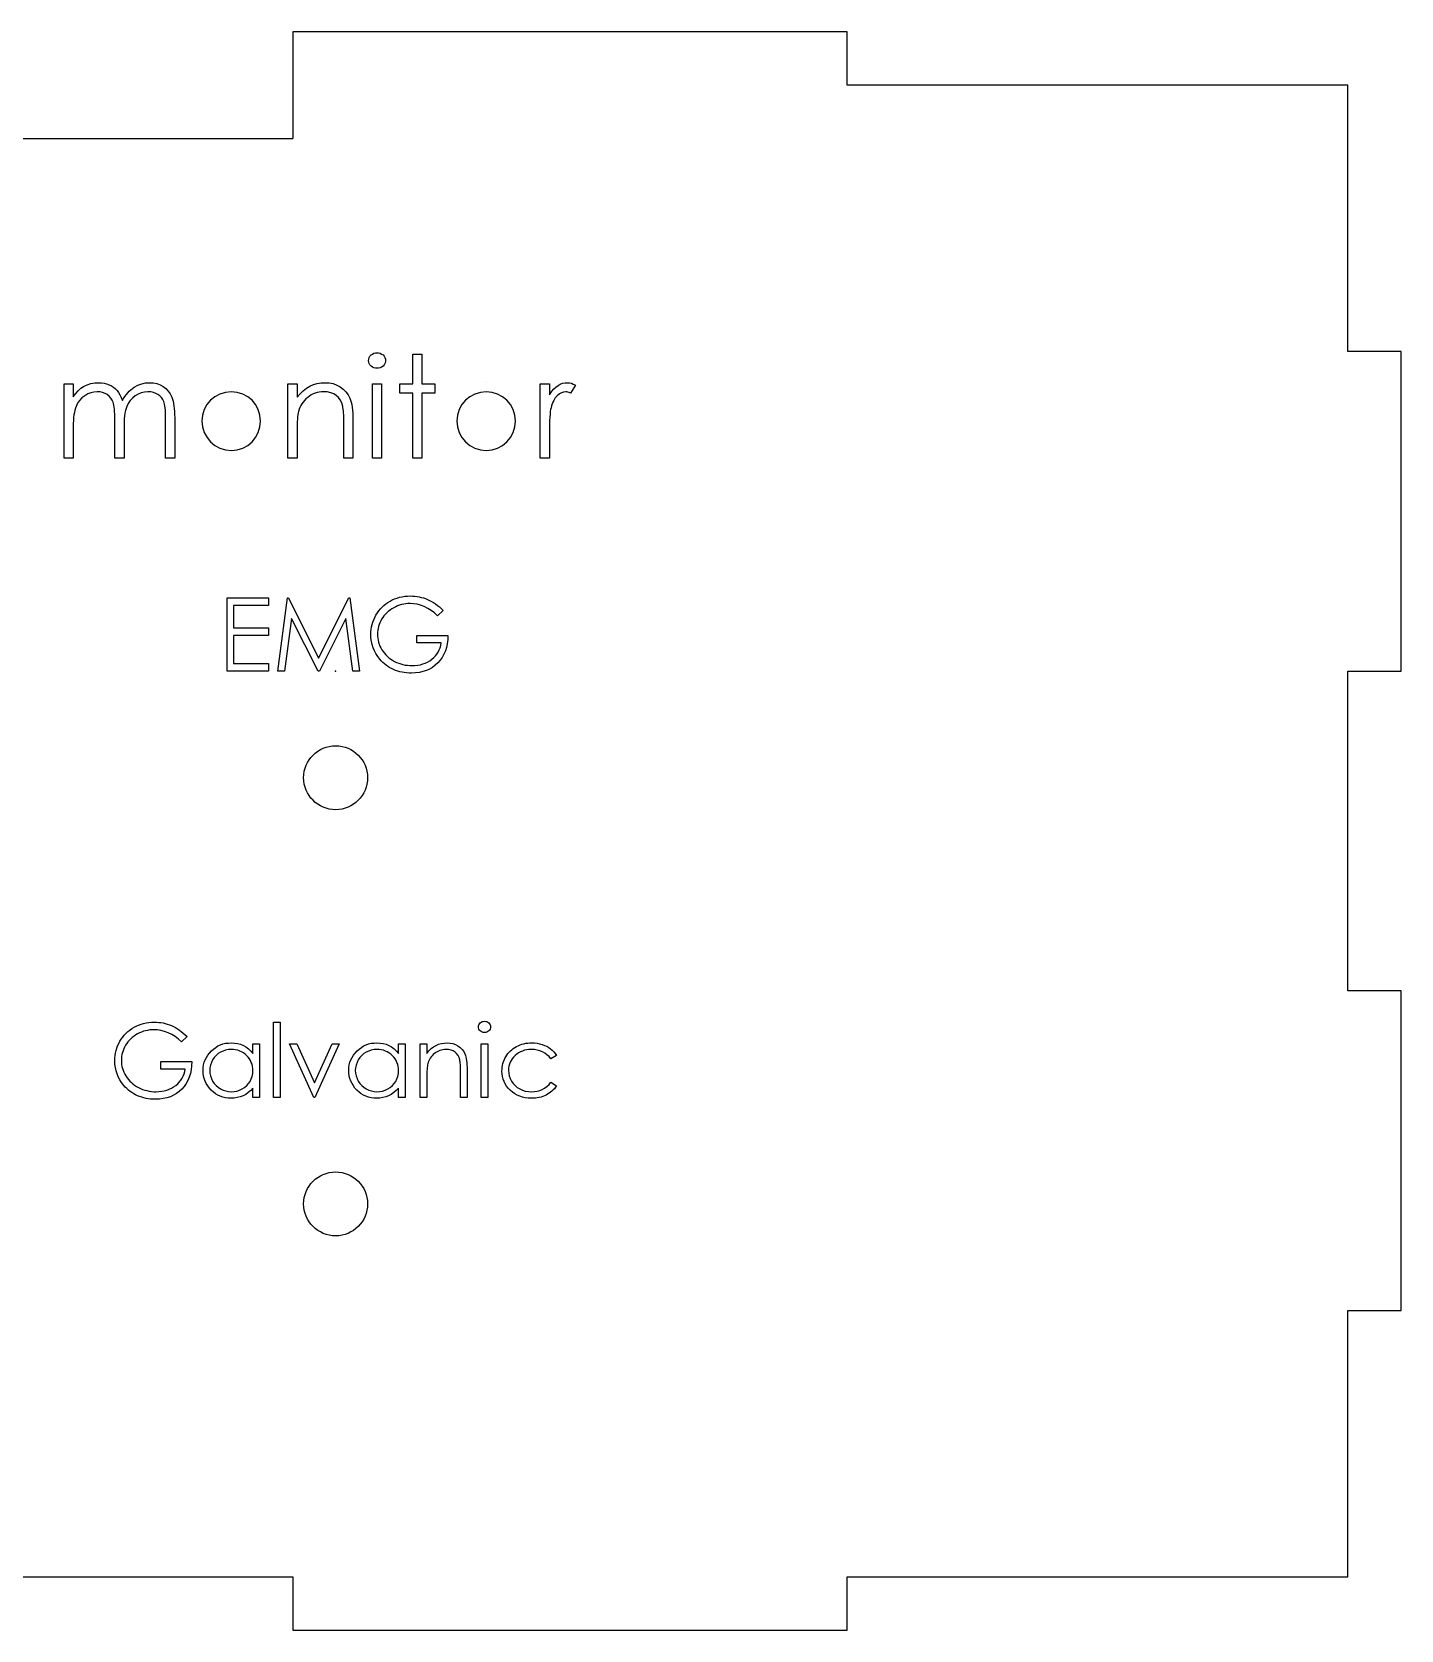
# Model space of a CAD drawing. Header units: millimetres. Extents: x 0 to 260, y 0 to 150.
# Drawn here: x 131.5 to 260, y 0 to 150 of the extents above; entities that cross this region are included whole.
import ezdxf

# ---------------------------------------------------------------- set-up
doc = ezdxf.new("R2010")
doc.units = ezdxf.units.MM
doc.header["$PDSIZE"] = -1

msp = doc.modelspace()

# ---------------------------------------------------------------- linework, layer by layer
at = {"color": 7, "linetype": 'Continuous', "lineweight": 25}
for p, q in [((156, 150), (156, 140)), ((208, 150), (156, 150)), ((208, 145), (208, 150)), ((255, 145), (208, 145)), ((255, 120), (255, 145)), ((104, 140), (156, 140)), ((260, 120), (255, 120)), ((260, 90), (260, 120)), ((255, 90), (260, 90)), ((255, 60), (255, 90)), ((260, 60), (255, 60)), ((260, 30), (260, 60)), ((255, 30), (260, 30)), ((255, 5), (255, 30)), ((104, 5), (156, 5)), ((156, 5), (156, 0)), ((208, 5), (255, 5)), ((208, 0), (208, 5)), ((156, 0), (208, 0))]:
    msp.add_line(p, q, dxfattribs=at)
at = {"color": 7, "linetype": 'Continuous'}
for p, q in [((150.21, 117.08), (150.21, 117.08)), ((174.15, 117.08), (174.15, 117.08))]:
    msp.add_line(p, q, dxfattribs=at)
at = {"color": 7, "linetype": 'Continuous', "flags": 128}
for points in [[(163.88, 119.89), (164.04, 119.88), (164.19, 119.84), (164.32, 119.77), (164.45, 119.68), (164.55, 119.56), (164.62, 119.44), (164.67, 119.3), (164.68, 119.15), (164.68, 119.15), (164.67, 119.01), (164.62, 118.88), (164.55, 118.75), (164.45, 118.64), (164.32, 118.55), (164.19, 118.48), (164.04, 118.44), (163.88, 118.43), (163.88, 118.43), (163.73, 118.44), (163.58, 118.48), (163.45, 118.55), (163.33, 118.64), (163.22, 118.75), (163.15, 118.88), (163.11, 119.01), (163.09, 119.15), (163.09, 119.15), (163.11, 119.3), (163.15, 119.44), (163.22, 119.56), (163.33, 119.68), (163.45, 119.77), (163.58, 119.84), (163.73, 119.88), (163.88, 119.89)], [(167.25, 119.77), (168.1, 119.77), (168.1, 119.77), (168.1, 116.96), (168.1, 116.96), (169.32, 116.96), (169.32, 116.96), (169.32, 116.11), (169.32, 116.11), (168.1, 116.11), (168.1, 116.11), (168.1, 110), (168.1, 110), (167.25, 110), (167.25, 110), (167.25, 116.11), (167.25, 116.11), (166.02, 116.11), (166.02, 116.11), (166.02, 116.96), (166.02, 116.96), (167.25, 116.96), (167.25, 116.96), (167.25, 119.77)], [(134.52, 116.96), (135.37, 116.96), (135.37, 116.96), (135.37, 115.75), (135.37, 115.75), (135.61, 116.06), (135.85, 116.33), (136.09, 116.55), (136.34, 116.73), (136.34, 116.73), (136.68, 116.88), (137.04, 116.99), (137.4, 117.06), (137.77, 117.08), (137.77, 117.08), (138.03, 117.07), (138.27, 117.03), (138.51, 116.97), (138.74, 116.88), (138.96, 116.77), (139.15, 116.65), (139.33, 116.51), (139.49, 116.35), (139.63, 116.17), (139.76, 115.95), (139.88, 115.69), (139.99, 115.4), (139.99, 115.4), (140.1, 115.6), (140.23, 115.79), (140.36, 115.96), (140.49, 116.13), (140.63, 116.28), (140.78, 116.41), (140.94, 116.54), (141.1, 116.65), (141.44, 116.84), (141.8, 116.98), (142.16, 117.06), (142.54, 117.08), (142.54, 117.08), (142.89, 117.06), (143.22, 116.99), (143.53, 116.88), (143.81, 116.72), (144.07, 116.52), (144.29, 116.29), (144.48, 116.02), (144.63, 115.71), (144.69, 115.54), (144.75, 115.35), (144.79, 115.13), (144.83, 114.9), (144.86, 114.65), (144.88, 114.38), (144.89, 114.08), (144.9, 113.77), (144.9, 113.77), (144.9, 110), (144.9, 110), (144.04, 110), (144.04, 110), (144.04, 113.77), (144.04, 113.77), (144.04, 114.04), (144.03, 114.29), (144.02, 114.51), (144, 114.71), (143.98, 114.89), (143.95, 115.05), (143.92, 115.19), (143.88, 115.3), (143.79, 115.5), (143.66, 115.68), (143.51, 115.84), (143.33, 115.97), (143.12, 116.08), (142.9, 116.16), (142.66, 116.21), (142.39, 116.23), (142.39, 116.23), (142.07, 116.2), (141.76, 116.13), (141.47, 116.01), (141.19, 115.85), (140.93, 115.64), (140.71, 115.4), (140.53, 115.13), (140.39, 114.83), (140.33, 114.66), (140.28, 114.46), (140.23, 114.23), (140.2, 113.98), (140.17, 113.7), (140.15, 113.4), (140.14, 113.07), (140.14, 112.71), (140.14, 112.71), (140.14, 110), (140.14, 110), (139.28, 110), (139.28, 110), (139.28, 113.54), (139.28, 113.54), (139.28, 113.84), (139.27, 114.12), (139.26, 114.37), (139.24, 114.59), (139.22, 114.79), (139.19, 114.96), (139.16, 115.12), (139.12, 115.24), (139.03, 115.45), (138.9, 115.64), (138.75, 115.81), (138.57, 115.96), (138.36, 116.08), (138.13, 116.16), (137.89, 116.21), (137.62, 116.23), (137.62, 116.23), (137.32, 116.2), (137.02, 116.13), (136.73, 116.02), (136.45, 115.86), (136.19, 115.65), (135.97, 115.42), (135.79, 115.15), (135.64, 114.85), (135.58, 114.69), (135.52, 114.5), (135.48, 114.29), (135.44, 114.06), (135.41, 113.81), (135.39, 113.54), (135.38, 113.24), (135.37, 112.93), (135.37, 112.93), (135.37, 110), (135.37, 110), (134.52, 110), (134.52, 110), (134.52, 116.96)], [(155.52, 116.96), (156.38, 116.96), (156.38, 116.96), (156.38, 115.71), (156.38, 115.71), (156.66, 116.04), (156.95, 116.33), (157.26, 116.57), (157.58, 116.75), (157.92, 116.9), (158.28, 117), (158.64, 117.06), (159.03, 117.08), (159.03, 117.08), (159.41, 117.06), (159.77, 116.99), (160.11, 116.86), (160.43, 116.69), (160.72, 116.48), (160.96, 116.23), (161.17, 115.95), (161.34, 115.63), (161.4, 115.45), (161.46, 115.25), (161.51, 115.03), (161.56, 114.78), (161.59, 114.51), (161.61, 114.21), (161.62, 113.89), (161.63, 113.55), (161.63, 113.55), (161.63, 110), (161.63, 110), (160.77, 110), (160.77, 110), (160.77, 113.27), (160.77, 113.27), (160.77, 113.56), (160.77, 113.82), (160.76, 114.05), (160.75, 114.26), (160.73, 114.45), (160.72, 114.61), (160.69, 114.75), (160.67, 114.86), (160.67, 114.86), (160.57, 115.18), (160.44, 115.46), (160.27, 115.69), (160.06, 115.88), (159.82, 116.04), (159.54, 116.14), (159.22, 116.21), (158.88, 116.23), (158.88, 116.23), (158.67, 116.22), (158.47, 116.2), (158.27, 116.15), (158.08, 116.1), (157.9, 116.02), (157.72, 115.93), (157.55, 115.82), (157.38, 115.7), (157.22, 115.56), (157.08, 115.42), (156.95, 115.26), (156.83, 115.1), (156.73, 114.94), (156.64, 114.76), (156.57, 114.58), (156.51, 114.38), (156.51, 114.38), (156.48, 114.24), (156.45, 114.08), (156.43, 113.88), (156.41, 113.66), (156.4, 113.42), (156.38, 113.14), (156.38, 112.84), (156.38, 112.52), (156.38, 112.52), (156.38, 110), (156.38, 110), (155.52, 110), (155.52, 110), (155.52, 116.96)], [(179.21, 116.96), (180.07, 116.96), (180.07, 116.96), (180.07, 115.94), (180.07, 115.94), (180.26, 116.22), (180.46, 116.46), (180.67, 116.66), (180.88, 116.81), (181.09, 116.93), (181.31, 117.02), (181.54, 117.07), (181.77, 117.08), (181.77, 117.08), (181.94, 117.07), (182.13, 117.02), (182.31, 116.95), (182.51, 116.84), (182.51, 116.84), (182.04, 116.1), (182.04, 116.1), (181.92, 116.16), (181.8, 116.2), (181.7, 116.22), (181.6, 116.23), (181.6, 116.23), (181.4, 116.2), (181.2, 116.14), (181, 116.02), (180.81, 115.86), (180.71, 115.76), (180.62, 115.65), (180.54, 115.53), (180.47, 115.4), (180.4, 115.25), (180.33, 115.09), (180.27, 114.91), (180.22, 114.73), (180.22, 114.73), (180.18, 114.56), (180.15, 114.36), (180.13, 114.12), (180.11, 113.84), (180.09, 113.52), (180.08, 113.16), (180.07, 112.77), (180.07, 112.34), (180.07, 112.34), (180.07, 110), (180.07, 110), (179.21, 110), (179.21, 110), (179.21, 116.96)], [(163.46, 116.96), (164.31, 116.96), (164.31, 116.96), (164.31, 110), (164.31, 110), (163.46, 110), (163.46, 110), (163.46, 116.96)], [(149.81, 96.88), (153.69, 96.88), (153.69, 96.88), (153.69, 96.17), (153.69, 96.17), (150.43, 96.17), (150.43, 96.17), (150.43, 94.06), (150.43, 94.06), (153.69, 94.06), (153.69, 94.06), (153.69, 93.35), (153.69, 93.35), (150.43, 93.35), (150.43, 93.35), (150.43, 90.71), (150.43, 90.71), (153.69, 90.71), (153.69, 90.71), (153.69, 90), (153.69, 90), (149.81, 90), (149.81, 90), (149.81, 96.88)], [(154.58, 90), (155.48, 96.88), (155.48, 96.88), (155.57, 96.88), (155.57, 96.88), (158.41, 91.23), (158.41, 91.23), (161.25, 96.88), (161.25, 96.88), (161.34, 96.88), (161.34, 96.88), (162.25, 90), (162.25, 90), (161.63, 90), (161.63, 90), (160.97, 94.95), (160.97, 94.95), (158.49, 90), (158.49, 90), (158.35, 90), (158.35, 90), (155.85, 94.96), (155.85, 94.96), (155.2, 90), (155.2, 90), (154.58, 90)], [(170.1, 95.71), (169.57, 95.2), (169.57, 95.2), (169.28, 95.47), (168.97, 95.7), (168.65, 95.9), (168.32, 96.06), (167.98, 96.19), (167.64, 96.28), (167.31, 96.33), (166.99, 96.35), (166.99, 96.35), (166.79, 96.34), (166.59, 96.33), (166.39, 96.29), (166.2, 96.25), (166.01, 96.2), (165.82, 96.13), (165.64, 96.05), (165.45, 95.96), (165.28, 95.86), (165.11, 95.74), (164.95, 95.62), (164.81, 95.49), (164.67, 95.36), (164.54, 95.21), (164.43, 95.05), (164.32, 94.89), (164.23, 94.72), (164.15, 94.55), (164.08, 94.38), (164.03, 94.2), (163.98, 94.02), (163.95, 93.84), (163.93, 93.66), (163.92, 93.47), (163.92, 93.47), (163.93, 93.28), (163.95, 93.09), (163.99, 92.9), (164.03, 92.72), (164.09, 92.54), (164.16, 92.36), (164.25, 92.18), (164.35, 92.01), (164.46, 91.84), (164.59, 91.68), (164.72, 91.53), (164.86, 91.39), (165.01, 91.26), (165.18, 91.14), (165.35, 91.03), (165.53, 90.92), (165.72, 90.83), (165.92, 90.75), (166.12, 90.68), (166.32, 90.63), (166.53, 90.58), (166.75, 90.55), (166.96, 90.53), (167.19, 90.53), (167.19, 90.53), (167.45, 90.54), (167.71, 90.57), (167.96, 90.61), (168.19, 90.68), (168.42, 90.76), (168.63, 90.86), (168.83, 90.98), (169.03, 91.12), (169.21, 91.27), (169.37, 91.43), (169.51, 91.61), (169.63, 91.79), (169.73, 91.99), (169.81, 92.2), (169.88, 92.42), (169.92, 92.65), (169.92, 92.65), (167.63, 92.65), (167.63, 92.65), (167.63, 93.35), (167.63, 93.35), (170.54, 93.35), (170.54, 93.35), (170.52, 92.96), (170.48, 92.58), (170.4, 92.23), (170.3, 91.9), (170.17, 91.59), (170.01, 91.3), (169.82, 91.03), (169.6, 90.78), (169.36, 90.55), (169.1, 90.36), (168.82, 90.2), (168.52, 90.06), (168.2, 89.96), (167.87, 89.88), (167.51, 89.84), (167.13, 89.82), (167.13, 89.82), (166.9, 89.83), (166.67, 89.84), (166.45, 89.87), (166.24, 89.9), (166.03, 89.95), (165.83, 90.01), (165.63, 90.07), (165.44, 90.15), (165.26, 90.24), (165.08, 90.33), (164.91, 90.44), (164.75, 90.56), (164.59, 90.68), (164.44, 90.82), (164.29, 90.97), (164.15, 91.12), (164.15, 91.12), (163.95, 91.38), (163.78, 91.65), (163.64, 91.92), (163.52, 92.2), (163.43, 92.5), (163.36, 92.8), (163.32, 93.12), (163.31, 93.44), (163.31, 93.44), (163.31, 93.68), (163.34, 93.92), (163.37, 94.16), (163.43, 94.39), (163.49, 94.61), (163.58, 94.83), (163.68, 95.05), (163.79, 95.26), (163.92, 95.47), (164.05, 95.66), (164.2, 95.84), (164.36, 96.01), (164.53, 96.17), (164.71, 96.32), (164.91, 96.46), (165.11, 96.58), (165.32, 96.69), (165.54, 96.79), (165.77, 96.87), (166, 96.94), (166.24, 96.99), (166.49, 97.03), (166.75, 97.05), (167.01, 97.06), (167.01, 97.06), (167.22, 97.05), (167.43, 97.03), (167.64, 97.01), (167.84, 96.98), (168.04, 96.93), (168.24, 96.88), (168.43, 96.81), (168.62, 96.73), (168.81, 96.65), (169, 96.55), (169.18, 96.44), (169.37, 96.32), (169.55, 96.18), (169.74, 96.03), (169.92, 95.88), (170.1, 95.71)], [(146.07, 55.71), (145.54, 55.2), (145.54, 55.2), (145.24, 55.47), (144.94, 55.7), (144.62, 55.9), (144.28, 56.06), (143.94, 56.19), (143.61, 56.28), (143.28, 56.33), (142.95, 56.35), (142.95, 56.35), (142.75, 56.34), (142.56, 56.33), (142.36, 56.29), (142.17, 56.25), (141.98, 56.2), (141.79, 56.13), (141.6, 56.05), (141.42, 55.96), (141.24, 55.86), (141.08, 55.74), (140.92, 55.62), (140.77, 55.49), (140.64, 55.36), (140.51, 55.21), (140.4, 55.05), (140.29, 54.89), (140.2, 54.72), (140.12, 54.55), (140.05, 54.38), (139.99, 54.2), (139.95, 54.02), (139.92, 53.84), (139.9, 53.66), (139.89, 53.47), (139.89, 53.47), (139.9, 53.28), (139.92, 53.09), (139.95, 52.9), (140, 52.72), (140.06, 52.54), (140.13, 52.36), (140.22, 52.18), (140.32, 52.01), (140.43, 51.84), (140.55, 51.68), (140.69, 51.53), (140.83, 51.39), (140.98, 51.26), (141.14, 51.14), (141.32, 51.03), (141.5, 50.92), (141.69, 50.83), (141.89, 50.75), (142.09, 50.68), (142.29, 50.63), (142.5, 50.58), (142.71, 50.55), (142.93, 50.53), (143.15, 50.53), (143.15, 50.53), (143.42, 50.54), (143.68, 50.57), (143.92, 50.61), (144.16, 50.68), (144.38, 50.76), (144.6, 50.86), (144.8, 50.98), (145, 51.12), (145.18, 51.27), (145.33, 51.43), (145.48, 51.61), (145.6, 51.79), (145.7, 51.99), (145.78, 52.2), (145.84, 52.42), (145.89, 52.65), (145.89, 52.65), (143.6, 52.65), (143.6, 52.65), (143.6, 53.35), (143.6, 53.35), (146.51, 53.35), (146.51, 53.35), (146.49, 52.96), (146.44, 52.58), (146.37, 52.23), (146.27, 51.9), (146.14, 51.59), (145.98, 51.3), (145.79, 51.03), (145.57, 50.78), (145.33, 50.55), (145.07, 50.36), (144.79, 50.2), (144.49, 50.06), (144.17, 49.96), (143.83, 49.88), (143.48, 49.84), (143.1, 49.82), (143.1, 49.82), (142.87, 49.83), (142.64, 49.84), (142.42, 49.87), (142.21, 49.9), (142, 49.95), (141.8, 50.01), (141.6, 50.07), (141.41, 50.15), (141.23, 50.24), (141.05, 50.33), (140.88, 50.44), (140.72, 50.56), (140.56, 50.68), (140.4, 50.82), (140.26, 50.97), (140.12, 51.12), (140.12, 51.12), (139.92, 51.38), (139.75, 51.65), (139.6, 51.92), (139.49, 52.2), (139.39, 52.5), (139.33, 52.8), (139.29, 53.12), (139.27, 53.44), (139.27, 53.44), (139.28, 53.68), (139.3, 53.92), (139.34, 54.16), (139.39, 54.39), (139.46, 54.61), (139.54, 54.83), (139.64, 55.05), (139.76, 55.26), (139.88, 55.47), (140.02, 55.66), (140.17, 55.84), (140.33, 56.01), (140.5, 56.17), (140.68, 56.32), (140.87, 56.46), (141.08, 56.58), (141.29, 56.69), (141.51, 56.79), (141.74, 56.87), (141.97, 56.94), (142.21, 56.99), (142.46, 57.03), (142.71, 57.05), (142.97, 57.06), (142.97, 57.06), (143.19, 57.05), (143.4, 57.03), (143.6, 57.01), (143.81, 56.98), (144.01, 56.93), (144.2, 56.88), (144.4, 56.81), (144.59, 56.73), (144.78, 56.65), (144.97, 56.55), (145.15, 56.44), (145.34, 56.32), (145.52, 56.18), (145.7, 56.03), (145.88, 55.88), (146.07, 55.71)], [(154.18, 57.06), (154.8, 57.06), (154.8, 57.06), (154.8, 50), (154.8, 50), (154.18, 50), (154.18, 50), (154.18, 57.06)], [(173.98, 57.14), (174.09, 57.13), (174.2, 57.11), (174.29, 57.06), (174.38, 56.99), (174.46, 56.91), (174.51, 56.82), (174.54, 56.72), (174.55, 56.61), (174.55, 56.61), (174.54, 56.51), (174.51, 56.41), (174.46, 56.32), (174.38, 56.24), (174.29, 56.17), (174.2, 56.12), (174.09, 56.1), (173.98, 56.09), (173.98, 56.09), (173.86, 56.1), (173.76, 56.12), (173.66, 56.17), (173.57, 56.24), (173.5, 56.32), (173.45, 56.41), (173.42, 56.51), (173.41, 56.61), (173.41, 56.61), (173.42, 56.72), (173.45, 56.82), (173.5, 56.91), (173.57, 56.99), (173.66, 57.06), (173.76, 57.11), (173.86, 57.13), (173.98, 57.14)], [(152.86, 55.03), (152.86, 50), (152.86, 50), (152.24, 50), (152.24, 50), (152.24, 50.87), (152.24, 50.87), (152.03, 50.64), (151.8, 50.44), (151.56, 50.27), (151.31, 50.14), (151.05, 50.04), (150.77, 49.97), (150.48, 49.93), (150.19, 49.91), (150.19, 49.91), (149.92, 49.92), (149.66, 49.96), (149.42, 50.02), (149.18, 50.1), (148.95, 50.21), (148.74, 50.34), (148.53, 50.49), (148.33, 50.67), (148.15, 50.87), (148, 51.07), (147.86, 51.29), (147.76, 51.52), (147.67, 51.76), (147.61, 52), (147.58, 52.26), (147.56, 52.53), (147.56, 52.53), (147.58, 52.79), (147.61, 53.04), (147.67, 53.29), (147.76, 53.52), (147.87, 53.74), (148, 53.96), (148.16, 54.16), (148.34, 54.36), (148.54, 54.53), (148.75, 54.69), (148.96, 54.82), (149.19, 54.93), (149.43, 55.01), (149.68, 55.07), (149.94, 55.1), (150.2, 55.12), (150.2, 55.12), (150.51, 55.1), (150.8, 55.05), (151.08, 54.98), (151.34, 54.87), (151.59, 54.73), (151.82, 54.56), (152.04, 54.34), (152.24, 54.1), (152.24, 54.1), (152.24, 55.03), (152.24, 55.03), (152.86, 55.03)], [(150.21, 54.5), (149.94, 54.48), (149.68, 54.43), (149.44, 54.35), (149.2, 54.24), (148.98, 54.1), (148.78, 53.93), (148.61, 53.73), (148.46, 53.51), (148.34, 53.27), (148.25, 53.03), (148.2, 52.78), (148.18, 52.52), (148.18, 52.52), (148.2, 52.26), (148.25, 52.01), (148.34, 51.77), (148.46, 51.53), (148.61, 51.31), (148.78, 51.11), (148.98, 50.94), (149.2, 50.79), (149.44, 50.68), (149.69, 50.6), (149.94, 50.55), (150.21, 50.53), (150.21, 50.53), (150.47, 50.55), (150.74, 50.59), (150.99, 50.68), (151.23, 50.79), (151.46, 50.93), (151.66, 51.1), (151.83, 51.29), (151.98, 51.5), (152.09, 51.73), (152.17, 51.97), (152.22, 52.23), (152.24, 52.5), (152.24, 52.5), (152.23, 52.71), (152.2, 52.91), (152.16, 53.1), (152.09, 53.28), (152.01, 53.46), (151.91, 53.62), (151.79, 53.78), (151.65, 53.93), (151.5, 54.06), (151.34, 54.18), (151.18, 54.27), (151, 54.35), (150.82, 54.42), (150.62, 54.46), (150.42, 54.49), (150.21, 54.5)], [(155.68, 55.03), (156.35, 55.03), (156.35, 55.03), (158.02, 51.37), (158.02, 51.37), (159.68, 55.03), (159.68, 55.03), (160.35, 55.03), (160.35, 55.03), (158.06, 50), (158.06, 50), (157.97, 50), (157.97, 50), (155.68, 55.03)], [(166.53, 55.03), (166.53, 50), (166.53, 50), (165.91, 50), (165.91, 50), (165.91, 50.87), (165.91, 50.87), (165.7, 50.64), (165.47, 50.44), (165.23, 50.27), (164.98, 50.14), (164.72, 50.04), (164.44, 49.97), (164.15, 49.93), (163.86, 49.91), (163.86, 49.91), (163.59, 49.92), (163.33, 49.96), (163.09, 50.02), (162.85, 50.1), (162.62, 50.21), (162.41, 50.34), (162.2, 50.49), (162, 50.67), (161.82, 50.87), (161.67, 51.07), (161.54, 51.29), (161.43, 51.52), (161.34, 51.76), (161.28, 52), (161.25, 52.26), (161.23, 52.53), (161.23, 52.53), (161.25, 52.79), (161.28, 53.04), (161.34, 53.29), (161.43, 53.52), (161.54, 53.74), (161.67, 53.96), (161.83, 54.16), (162.01, 54.36), (162.21, 54.53), (162.42, 54.69), (162.63, 54.82), (162.86, 54.93), (163.1, 55.01), (163.35, 55.07), (163.61, 55.1), (163.88, 55.12), (163.88, 55.12), (164.18, 55.1), (164.47, 55.05), (164.75, 54.98), (165.01, 54.87), (165.26, 54.73), (165.49, 54.56), (165.71, 54.34), (165.91, 54.1), (165.91, 54.1), (165.91, 55.03), (165.91, 55.03), (166.53, 55.03)], [(163.88, 54.5), (163.61, 54.48), (163.35, 54.43), (163.11, 54.35), (162.87, 54.24), (162.65, 54.1), (162.45, 53.93), (162.28, 53.73), (162.13, 53.51), (162.01, 53.27), (161.92, 53.03), (161.87, 52.78), (161.85, 52.52), (161.85, 52.52), (161.87, 52.26), (161.92, 52.01), (162.01, 51.77), (162.13, 51.53), (162.28, 51.31), (162.45, 51.11), (162.65, 50.94), (162.87, 50.79), (163.11, 50.68), (163.36, 50.6), (163.61, 50.55), (163.88, 50.53), (163.88, 50.53), (164.15, 50.55), (164.41, 50.59), (164.66, 50.68), (164.9, 50.79), (165.13, 50.93), (165.33, 51.1), (165.5, 51.29), (165.65, 51.5), (165.76, 51.73), (165.84, 51.97), (165.89, 52.23), (165.91, 52.5), (165.91, 52.5), (165.9, 52.71), (165.87, 52.91), (165.83, 53.1), (165.76, 53.28), (165.68, 53.46), (165.58, 53.62), (165.46, 53.78), (165.32, 53.93), (165.17, 54.06), (165.01, 54.18), (164.85, 54.27), (164.67, 54.35), (164.49, 54.42), (164.29, 54.46), (164.09, 54.49), (163.88, 54.5)], [(167.94, 55.03), (168.55, 55.03), (168.55, 55.03), (168.55, 54.12), (168.55, 54.12), (168.76, 54.36), (168.97, 54.57), (169.19, 54.74), (169.43, 54.88), (169.67, 54.98), (169.93, 55.06), (170.19, 55.1), (170.47, 55.12), (170.47, 55.12), (170.75, 55.1), (171.01, 55.04), (171.25, 54.96), (171.48, 54.83), (171.69, 54.68), (171.87, 54.5), (172.02, 54.29), (172.14, 54.07), (172.19, 53.94), (172.23, 53.79), (172.26, 53.63), (172.29, 53.45), (172.32, 53.25), (172.33, 53.04), (172.34, 52.81), (172.35, 52.57), (172.35, 52.57), (172.35, 50), (172.35, 50), (171.73, 50), (171.73, 50), (171.73, 52.36), (171.73, 52.36), (171.73, 52.57), (171.73, 52.76), (171.72, 52.93), (171.71, 53.08), (171.7, 53.21), (171.69, 53.33), (171.67, 53.43), (171.66, 53.51), (171.66, 53.51), (171.59, 53.74), (171.49, 53.94), (171.36, 54.11), (171.21, 54.25), (171.04, 54.36), (170.84, 54.44), (170.61, 54.48), (170.36, 54.5), (170.36, 54.5), (170.21, 54.49), (170.07, 54.47), (169.92, 54.44), (169.79, 54.4), (169.65, 54.35), (169.53, 54.28), (169.4, 54.2), (169.28, 54.11), (169.16, 54.02), (169.06, 53.91), (168.97, 53.8), (168.88, 53.69), (168.81, 53.56), (168.75, 53.44), (168.69, 53.3), (168.65, 53.17), (168.65, 53.17), (168.63, 53.06), (168.61, 52.94), (168.59, 52.8), (168.58, 52.64), (168.57, 52.47), (168.56, 52.27), (168.56, 52.05), (168.55, 51.82), (168.55, 51.82), (168.55, 50), (168.55, 50), (167.94, 50), (167.94, 50), (167.94, 55.03)], [(173.67, 55.03), (174.29, 55.03), (174.29, 55.03), (174.29, 50), (174.29, 50), (173.67, 50), (173.67, 50), (173.67, 55.03)], [(180.73, 53.94), (180.21, 53.62), (180.21, 53.62), (180.03, 53.82), (179.84, 54), (179.64, 54.15), (179.42, 54.28), (179.18, 54.37), (178.93, 54.44), (178.66, 54.48), (178.38, 54.5), (178.38, 54.5), (178.15, 54.49), (177.94, 54.46), (177.73, 54.42), (177.53, 54.35), (177.34, 54.27), (177.17, 54.17), (177, 54.06), (176.84, 53.92), (176.7, 53.78), (176.57, 53.62), (176.47, 53.46), (176.38, 53.29), (176.31, 53.11), (176.27, 52.92), (176.24, 52.73), (176.23, 52.53), (176.23, 52.53), (176.25, 52.26), (176.3, 52.01), (176.39, 51.76), (176.51, 51.52), (176.66, 51.3), (176.84, 51.1), (177.05, 50.93), (177.28, 50.79), (177.54, 50.68), (177.8, 50.59), (178.09, 50.55), (178.38, 50.53), (178.38, 50.53), (178.66, 50.54), (178.92, 50.58), (179.16, 50.65), (179.4, 50.75), (179.62, 50.87), (179.83, 51.03), (180.03, 51.2), (180.21, 51.41), (180.21, 51.41), (180.73, 51.07), (180.73, 51.07), (180.63, 50.94), (180.53, 50.81), (180.42, 50.69), (180.3, 50.58), (180.18, 50.48), (180.04, 50.38), (179.9, 50.3), (179.76, 50.22), (179.6, 50.14), (179.44, 50.08), (179.28, 50.03), (179.11, 49.99), (178.93, 49.95), (178.75, 49.93), (178.56, 49.92), (178.37, 49.91), (178.37, 49.91), (178.08, 49.92), (177.8, 49.96), (177.54, 50.02), (177.28, 50.1), (177.04, 50.2), (176.81, 50.33), (176.6, 50.48), (176.4, 50.66), (176.21, 50.85), (176.05, 51.05), (175.92, 51.26), (175.81, 51.48), (175.72, 51.72), (175.66, 51.96), (175.62, 52.21), (175.61, 52.47), (175.61, 52.47), (175.62, 52.65), (175.63, 52.82), (175.66, 53), (175.7, 53.17), (175.75, 53.33), (175.82, 53.49), (175.89, 53.65), (175.98, 53.81), (176.07, 53.96), (176.18, 54.1), (176.29, 54.23), (176.41, 54.36), (176.54, 54.47), (176.68, 54.58), (176.83, 54.68), (176.99, 54.77), (177.15, 54.85), (177.32, 54.92), (177.49, 54.98), (177.67, 55.03), (177.85, 55.07), (178.04, 55.09), (178.23, 55.11), (178.42, 55.12), (178.42, 55.12), (178.67, 55.11), (178.91, 55.08), (179.15, 55.03), (179.39, 54.96), (179.61, 54.88), (179.82, 54.79), (180, 54.68), (180.18, 54.56), (180.33, 54.43), (180.47, 54.28), (180.61, 54.12), (180.73, 53.94)]]:
    msp.add_lwpolyline(points, dxfattribs=at)
at = {"color": 7, "linetype": 'Continuous'}
for centre in [(160, 80), (160, 40)]:
    msp.add_circle(centre, 3, dxfattribs=at)
at = {"color": 7, "linetype": 'Continuous', "lineweight": 25}
for centre in [(160, 80), (160, 40)]:
    msp.add_circle(centre, 3, dxfattribs=at)
at = {"color": 7, "linetype": 'Continuous'}
for centre, start, end in [((150.21, 113.48), 90.0008, 89.9992), ((174.14, 113.48), 90.0009, 89.9991)]:
    msp.add_arc(centre, 2.75, start, end, dxfattribs=at)
msp.add_point((160, 90), dxfattribs=at)

doc.saveas('drawing.dxf')
